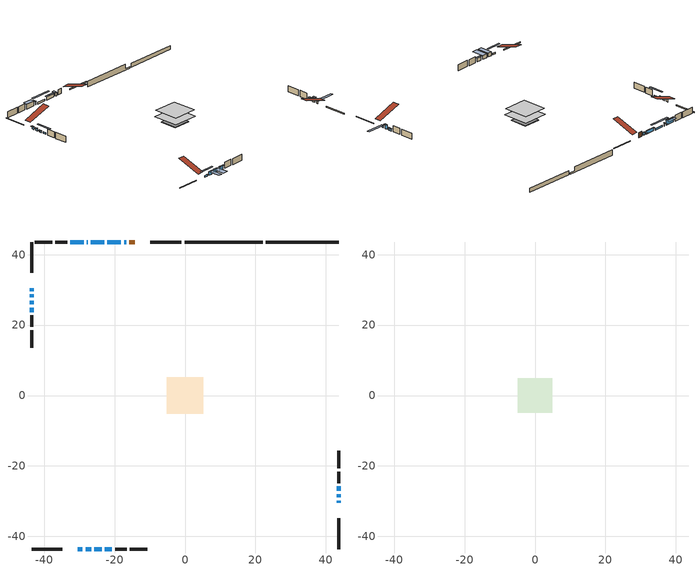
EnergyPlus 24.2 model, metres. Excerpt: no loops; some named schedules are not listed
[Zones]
conditioned space
 floor adiabatic (AdiabaticFloorConstruction): -5.16,-5.16 -5.16,5.16 5.16,5.16 5.16,-5.16 z0.74
 floor foundation (Slab1 construction): -3.45,-3.45 -3.45,3.45 3.45,3.45 3.45,-3.45 z-1.42
 floor foundation (Slab1 construction 1): -3.58,-3.58 -3.58,3.58 3.58,3.58 3.58,-3.58 z-1.52
 wall outside (RimJoist1 construction): -1.07,43.59 -9.84,43.59 / -43.59,-43.59 -34.82,-43.59 / -43.59,43.59 -43.59,34.82 / 43.59,-43.59 43.59,-34.82 z0.74:1.04
 wall outside (AdiabaticWallConstruction 1): -14.23,43.59 -15.82,43.59 z0.74:2.77
 wall outside (AdiabaticWallConstruction): -16.74,43.59 -17.3,43.59 / -27.65,43.59 -27.86,43.59 z0.74:1.96; -18.23,43.59 -22.04,43.59 z0.74:2.02; -43.59,30.43 -43.59,29.65 z0.74:1.88; -43.59,28.72 -43.59,27.84 z0.74:1.74; -43.59,26.92 -43.59,25.87 z0.74:1.35; -22.97,43.59 -26.73,43.59 z0.74:1.36; -43.59,24.94 -43.59,23.68 z0.74:1.3; -30.43,-43.59 -29.13,-43.59 z0.74:1.4; 43.59,-30.43 43.59,-29.87 z0.74:1.66; -28.79,43.59 -32.58,43.59 z0.74:2.65; 43.59,-28.94 43.59,-28 z0.74:2.61; 43.59,-27.07 43.59,-25.83 z0.74:1.67; -28.2,-43.59 -26.69,-43.59 z0.74:2.23; -25.76,-43.59 -23.7,-43.59 z0.74:2.28; -22.78,-43.59 -20.79,-43.59 z0.74:2.24
 wall outside (Wall1 construction): -33.5,43.59 -36.79,43.59 / -19.86,-43.59 -16.58,-43.59 / -43.59,22.76 -43.59,19.47 / 43.59,-24.9 43.59,-21.61 z0.74:3.18
 wall outside (Wall2 construction): -37.72,43.59 -42.66,43.59 / -15.65,-43.59 -10.71,-43.59 / -43.59,18.54 -43.59,13.6 / 43.59,-20.68 43.59,-15.74 z0.74:3.18
 wall foundation (FoundationWall1 construction): 43.59,43.59 22.97,43.59 z-1.42:0.16
 wall foundation (FoundationWall2 construction): -0.14,43.59,-1.52 -0.14,43.59,0.74 19.82,43.59,0.74 19.82,43.59,-1.02 22.04,43.59,-1.02 22.04,43.59,-1.52
 window (WindowConstruction 10): -16.74,43.59 -17.3,43.59 z0.74:1.96
 window (WindowConstruction 6): -18.23,43.59 -22.04,43.59 z0.74:2.02
 window (WindowConstruction 7): -43.59,30.43 -43.59,29.65 z0.74:1.88
 window (WindowConstruction 8): -43.59,28.72 -43.59,27.84 z0.74:1.74
 window (WindowConstruction 9): -43.59,26.91 -43.59,25.87 z0.74:1.35
 window (WindowConstruction 13): -22.97,43.59 -26.73,43.59 z0.74:1.36
 window (WindowConstruction 14): -43.59,24.94 -43.59,23.68 z0.74:1.3
 window (WindowConstruction 15): -30.43,-43.59 -29.13,-43.59 z0.74:1.4
 window (WindowConstruction 11): -27.66,43.59 -27.86,43.59 z0.74:1.96
 window (WindowConstruction 12): 43.59,-30.43 43.59,-29.87 z0.74:1.65
 window (WindowConstruction): -28.79,43.59 -32.58,43.59 z0.74:2.64
 window (WindowConstruction 1): 43.59,-28.94 43.59,-28 z0.74:2.61
 window (WindowConstruction 2): 43.59,-27.07 43.59,-25.83 z0.74:1.67
 window (WindowConstruction 3): -28.2,-43.59 -26.69,-43.59 z0.74:2.23
 window (WindowConstruction 4): -25.76,-43.59 -23.7,-43.59 z0.74:2.28
 window (WindowConstruction 5): -22.77,-43.59 -20.79,-43.59 z0.74:2.24
 door (Door): -14.23,43.59 -15.82,43.59 z0.74:2.77
 ceiling adiabatic (AdiabaticFloorConstruction): 5.16,-5.16 5.16,5.16 -5.16,5.16 -5.16,-5.16 z0.74
attic - vented
 floor to conditioned space (Floor1 construction Reversed): -4.94,-4.94 -4.94,4.94 4.94,4.94 4.94,-4.94 z3.18
 roof outside (Roof1 construction): -13.3,43.59,3.18 -13.3,33.97,6.38 -10.77,33.97,6.38 -10.77,43.59,3.18; -31.35,-43.59,3.18 -31.35,-33.97,6.38 -33.89,-33.97,6.38 -33.89,-43.59,3.18; -43.59,31.35,3.18 -33.97,31.35,6.38 -33.97,33.89,6.38 -43.59,33.89,3.18; 43.59,-31.35,3.18 33.97,-31.35,6.38 33.97,-33.89,6.38 43.59,-33.89,3.18
shading: -17.43,43.59 -16.61,43.59 -16.61,45.11 -17.43,45.11 z2.09; -22.14,43.59 -18.13,43.59 -18.13,44.2 -22.14,44.2 z2.12; -43.59,29.55 -43.59,30.53 -44.2,30.53 -44.2,29.55 z1.98; -43.59,27.74 -43.59,28.82 -44.2,28.82 -44.2,27.74 z1.84; -43.59,25.77 -43.59,27.02 -44.2,27.02 -44.2,25.77 z1.45; -29.17,43.59 -20.53,43.59 -20.53,44.2 -29.17,44.2 z3.8; -43.59,21.24 -43.59,27.38 -44.2,27.38 -44.2,21.24 z3.74; -26.69,-43.59 -32.87,-43.59 -32.87,-44.2 -26.69,-44.2 z3.84; -27.99,43.59 -27.53,43.59 -27.53,45.11 -27.99,45.11 z2.09; 43.59,-29.69 43.59,-30.61 51.33,-30.61 51.33,-29.69 z1.83; -32.65,43.59 -28.71,43.59 -28.71,45.11 -32.65,45.11 z2.72; 43.59,-27.9 43.59,-29.04 44.2,-29.04 44.2,-27.9 z2.71; 43.59,-25.73 43.59,-27.17 44.2,-27.17 44.2,-25.73 z1.77; -26.64,-43.59 -28.25,-43.59 -28.25,-48.47 -26.64,-48.47 z2.28; -23.66,-43.59 -25.81,-43.59 -25.81,-48.47 -23.66,-48.47 z2.32; -20.69,-43.59 -22.88,-43.59 -22.88,-44.2 -20.69,-44.2 z2.34
[Building]
Building 1: Terrain=Suburbs
[Site:Location]
Medicine Hat RCS_AB: Latitude {deg}=50.03; Longitude {deg}=-110.72; Time Zone {hr}=-7; Elevation {m}=715; Keep Site Location Information=Yes
[Site:GroundTemperature:Shallow]
0.918575, -1.32151, -1.5009, -0.437868, 3.82962, 8.07723, 11.7597, 14.0924, 14.2906, 12.3933, 8.80476, 4.68745
[Site:WaterMainsTemperature]
Calculation Method=Schedule; Temperature Schedule=mains temperature schedule
[Material] Roughness=Rough; Thermal Absorptance=0.9
Name | Thickness {m} | Conductivity {W/m-K} | Density {kg/m3} | Specific Heat {J/kg-K} | Solar Absorptance | Visible Absorptance
asphalt or fiberglass shingles | 0.00635 | 0.162714 | 1121.4 | 1465.45 | 0.4 | 0.4
ceiling loosefill ins | 0.254 | 0.0480833 | 16.02 | 1046.75 | 0.7 | 0.7
ceiling stud and cavity | 0.1397 | 0.107503 | 65.682 | 1177.47 | 0.7 | 0.7
concrete 4.0 in. | 0.1016 | 1.803125 | 2242.8 | 837.4 | 0.7 | 0.7
concrete 8.0 in. | 0.2032 | 1.803125 | 2242.8 | 837.4 | 0.7 | 0.7
door material | 0.04445 | 0.053851 | 512.64 | 1214.23 | 0.7 | 0.7
exterior vertical ins | 0.00571574 | 0.029427 | 32.04 | 1214.23 | 0.7 | 0.7
floor covering | 0.0127 | 0.0433444 | 54.468 | 1339.84 | 0.6 | 0.6
floor rigid ins; wall rigid ins | 0.512978 | 0.029427 | 32.04 | 1214.23 | 0.7 | 0.7
floor stud and cavity | 0.1397 | 1.75129 | 37.0049 | 1207.88 | 0.7 | 0.7
furniture material conditioned space 1 | 0.1524 | 0.115458 | 640.8 | 1214.23 | 0.6 | 0.6
gypsum board | 0.0127 | 0.160291 | 801 | 837.4 | 0.6 | 0.6
gypsum board 1 | 0.0127 | 0.160291 | 801 | 837.4 | 0.7 | 0.7
osb sheathing 0.5 in. | 0.0127 | 0.115458 | 512.64 | 1214.23 | 0.7 | 0.7
osb sheathing 0.75 in. | 0.01905 | 0.115458 | 512.64 | 1214.23 | 0.7 | 0.7
rim joist stud and cavity | 0.0508 | 0.271007 | 50.32683 | 1063.81 | 0.6 | 0.6
wall stud and cavity | 0.1397 | 0.102505 | 139.0536 | 1170.24 | 0.7 | 0.7
wall stud and cavity 1 | 0.1397 | 0.121128 | 139.0536 | 1170.24 | 0.7 | 0.7
wall stud and cavity 2 | 0.0889 | 0.380278 | 52.3479 | 1209.89 | 0.7 | 0.7
wall stud and cavity 3 | 0.0889 | 0.391764 | 83.0341 | 1211.67 | 0.7 | 0.7
wood siding | 0.0254 | 0.102417 | 544.68 | 1172.36 | 0.4 | 0.4
wood siding 1; wood siding 2; wood siding 3 | 0.0254 | 0.102417 | 544.68 | 1172.36 | 0.7 | 0.7
[WindowMaterial:SimpleGlazingSystem]
Name | U-Factor {W/m2-K} | Solar Heat Gain Coefficient
WindowMaterial | 1.587001 | 0.45
WindowMaterial 1 | 1.61085 | 0.44
WindowMaterial 10 | 2.97698 | 0.61
WindowMaterial 11 | 3.14448 | 0.44
WindowMaterial 12 | 2.986628 | 0.6
WindowMaterial 13 | 2.66696 | 0.57
WindowMaterial 14 | 2.76405 | 0.53
WindowMaterial 15 | 2.66696 | 0.54
WindowMaterial 2 | 2.66412 | 0.58
WindowMaterial 3 | 2.66185 | 0.63
WindowMaterial 4 | 2.660143 | 0.65
WindowMaterial 5 | 1.78176 | 0.58
WindowMaterial 6 | 2.65958 | 0.66
WindowMaterial 7 | 2.665821 | 0.55
WindowMaterial 8 | 2.665821 | 0.56
WindowMaterial 9 | 2.66809 | 0.52
[Construction]
AdiabaticFloorConstruction: floor stud and cavity, floor rigid ins, osb sheathing 0.75 in., floor covering
AdiabaticWallConstruction: wood siding 2, wall rigid ins, wall stud and cavity 2, gypsum board
AdiabaticWallConstruction 1: wood siding 3, wall rigid ins, wall stud and cavity 2, gypsum board
Door: door material
Floor1 construction Reversed: gypsum board, ceiling stud and cavity, ceiling loosefill ins
FoundationWall1 construction: concrete 8.0 in.
FoundationWall2 construction: concrete 8.0 in., gypsum board 1
furniture construction conditioned space 1: furniture material conditioned space 1
PartitionWallConstruction: gypsum board, wall stud and cavity 3, gypsum board
RimJoist1 construction: wood siding 1, rim joist stud and cavity
Roof1 construction: asphalt or fiberglass shingles
Slab1 construction; Slab1 construction 1: concrete 4.0 in.
Wall1 construction: wood siding, osb sheathing 0.5 in., wall stud and cavity, gypsum board
Wall2 construction: wood siding, osb sheathing 0.5 in., wall stud and cavity 1, gypsum board
WindowConstruction: WindowMaterial
WindowConstruction 1: WindowMaterial 1
WindowConstruction 10: WindowMaterial 10
WindowConstruction 11: WindowMaterial 11
WindowConstruction 12: WindowMaterial 12
WindowConstruction 13: WindowMaterial 13
WindowConstruction 14: WindowMaterial 14
WindowConstruction 15: WindowMaterial 15
WindowConstruction 2: WindowMaterial 2
WindowConstruction 3: WindowMaterial 3
WindowConstruction 4: WindowMaterial 4
WindowConstruction 5: WindowMaterial 5
WindowConstruction 6: WindowMaterial 6
WindowConstruction 7: WindowMaterial 7
WindowConstruction 8: WindowMaterial 8
WindowConstruction 9: WindowMaterial 9
[Zone] Multiplier=1; Part of Total Floor Area=Yes
Name | Volume {m3}
attic - vented | 50.764
conditioned space | 480.6
[Space]
Name | Zone | Volume {m3}
attic - vented 1 | attic - vented | 50.764
conditioned space 1 | conditioned space | 480.6
[ZoneInfiltration:EffectiveLeakageArea]
infil attic - vented 1: Zone or Space=attic - vented 1; Schedule=Always On Discrete; Effective Air Leakage Area {cm2}=3657.38; Stack Coefficient=0.000222963; Wind Coefficient=1.00887e-05
[ZoneMixing]
whole house fan mix: Zone or Space=attic - vented; Schedule=Always On Continuous; Design Flow Rate Calculation Method=Flow/Zone; Design Flow Rate {m3/s}=0; Source Zone or Space=conditioned space
[SurfaceProperty:ExposedFoundationPerimeter] Exposed Perimeter Calculation Method=TotalExposedPerimeter
Name | Total Exposed Perimeter {m}
Slab1 | 20.626
Slab1 1 | 22.174
[InternalMass] Zone or ZoneList=conditioned space; Space or SpaceList=conditioned space 1
Name | Construction | Surface Area {m2}
furniture mass conditioned space 1 | furniture construction conditioned space 1 | 82.24
partition wall mass | PartitionWallConstruction | 205.6
[Lights]
interior lighting: Zone or ZoneList or Space or SpaceList=conditioned space 1; Schedule=interior lighting schedule; Design Level Calculation Method=LightingLevel; Lighting Level {W}=343.2; Return Air Fraction=0; Fraction Radiant=0.6; Fraction Visible=0.2; Fraction Replaceable=1
[People]
occupants: Zone or ZoneList or Space or SpaceList=conditioned space 1; Number of People Schedule=occupants schedule; Number of People Calculation Method=People; Number of People=3; Fraction Radiant=0.314171; Sensible Heat Fraction=0.56303; Activity Level Schedule=occupants activity schedule; Carbon Dioxide Generation Rate {m3/s-W}=0; Enable ASHRAE 55 Comfort Warnings=No; Mean Radiant Temperature Calculation Type=EnclosureAveraged
[ElectricEquipment] Zone or ZoneList or Space or SpaceList=conditioned space 1; Design Level Calculation Method=EquipmentLevel
Name | Schedule | Design Level {W} | Fraction Latent | Fraction Radiant | Fraction Lost
clothes dryer | clothes dryer schedule | 140.772 | 0.015 | 0.081 | 0.85
clothes washer | clothes washer schedule | 32.1985 | 0.03 | 0.162 | 0.7
cooking range | cooking range schedule | 215.147 | 0.08 | 0.432 | 0.2
dishwasher | dishwasher schedule | 66.8632 | 0.3 | 0.18 | 0.4
fridge | fridge schedule | 72.9452 | 0 | 0.6 | 0
mech vent house fan | mech vent house fan schedule | 0 | 0 | 0 | 1
mech vent house fan cfis | mech vent house fan cfis schedule | 0 | 0 | 0 | 0
misc plug loads | misc plug loads schedule | 494.7 | 0.045 | 0.513 | 0.1
whole house fan | Always On Discrete | 0 | 0 | 0 | 1
[OtherEquipment] Zone or ZoneList or Space or SpaceList=conditioned space 1; Design Level Calculation Method=EquipmentLevel
Name | Fuel Type | Schedule | Design Level {W} | Fraction Latent | Fraction Radiant | Fraction Lost
clothes dryer 1 | Electricity | clothes dryer schedule | 0 | 0.015 | 0.081 | 0.85
cooking range 1 | Electricity | cooking range schedule | 0 | 0.08 | 0.432 | 0.2
general water use latent | None | general water use schedule | 62.594 | 1 | 0 | 0
general water use sensible | None | general water use schedule | -61.6891 | 0 | 0.6 | 0
mech vent house fan latent load | None | Always On Discrete | 0 | 1 | 0 | 0
mech vent house fan sensible load | None | Always On Discrete | 0 | 0 | 0 | 0
water heater energy adjustment1 | NaturalGas | Always On Discrete | 0.01 | 0 | 0 | 1
[ZoneInfiltration:DesignFlowRate] Zone or ZoneList or Space or SpaceList=conditioned space 1; Schedule=Always On Discrete; Design Flow Rate Calculation Method=Flow/Zone; Design Flow Rate {m3/s}=0
infil flow; natural vent flow; whole house fan flow
[Foundation:Kiva] Initial Indoor Air Temperature {C}=18; Wall Depth Below Slab {m}=0.2032
Name | Wall Height Above Grade {m} | Custom Block Material Name 1 | Custom Block Depth 1 {m} | Custom Block X Position 1 {m} | Custom Block Z Position 1 {m}
Foundation Kiva 1 | 0.15999
Foundation Kiva 2 | 0.739993 | exterior vertical ins | 2.26 | 0.2159 | 0
[Foundation:Kiva:Settings]
Soil Conductivity {W/m-K}=0.849921; Soil Density {kg/m3}=1842.3; Soil Specific Heat {J/kg-K}=418.7; Ground Solar Absorptivity=0.9; Ground Thermal Absorptivity=0.9; Ground Surface Roughness {m}=0.03; Far-Field Width {m}=40; Deep-Ground Boundary Condition=ZeroFlux; Deep-Ground Depth {m}=40; Minimum Cell Dimension {m}=0.2; Maximum Cell Growth Coefficient=3; Simulation Timestep=Timestep
[Exterior:Lights]
exterior lighting: Schedule=exterior lighting schedule; Design Level {W}=75.6
[Schedule:Constant]
Name | Hourly Value
Always On Continuous; mech vent house fan schedule; mech vent house fan cfis schedule; Always On Discrete | 1
occupants activity schedule | 117.228
fridge schedule | 0
[Schedule:Week:Daily]
interior lighting schedule Week Rule - Jan1-Jan27: interior lighting schedule day, interior lighting schedule day, interior lighting schedule day, interior lighting schedule day, interior lighting schedule day, interior lighting schedule day, interior lighting schedule day, interior lighting schedule default day, interior lighting schedule default day, interior lighting schedule default day, interior lighting schedule default day, interior lighting schedule default day
interior lighting schedule Week Rule - Jan28-Feb3: interior lighting schedule day, interior lighting schedule day, interior lighting schedule day, interior lighting schedule day, interior lighting schedule day 1, interior lighting schedule day 1, interior lighting schedule day 1, interior lighting schedule default day, interior lighting schedule default day, interior lighting schedule default day, interior lighting schedule default day, interior lighting schedule default day
interior lighting schedule Week Rule - Feb4-Feb24: interior lighting schedule day 1, interior lighting schedule day 1, interior lighting schedule day 1, interior lighting schedule day 1, interior lighting schedule day 1, interior lighting schedule day 1, interior lighting schedule day 1, interior lighting schedule default day, interior lighting schedule default day, interior lighting schedule default day, interior lighting schedule default day, interior lighting schedule default day
interior lighting schedule Week Rule - Feb25-Mar3: interior lighting schedule day 1, interior lighting schedule day 1, interior lighting schedule day 1, interior lighting schedule day 1, interior lighting schedule day 2, interior lighting schedule day 2, interior lighting schedule day 2, interior lighting schedule default day, interior lighting schedule default day, interior lighting schedule default day, interior lighting schedule default day, interior lighting schedule default day
interior lighting schedule Week Rule - Mar4-Mar31: interior lighting schedule day 2, interior lighting schedule day 2, interior lighting schedule day 2, interior lighting schedule day 2, interior lighting schedule day 2, interior lighting schedule day 2, interior lighting schedule day 2, interior lighting schedule default day, interior lighting schedule default day, interior lighting schedule default day, interior lighting schedule default day, interior lighting schedule default day
interior lighting schedule Week Rule - Apr1-Apr28: interior lighting schedule day 3, interior lighting schedule day 3, interior lighting schedule day 3, interior lighting schedule day 3, interior lighting schedule day 3, interior lighting schedule day 3, interior lighting schedule day 3, interior lighting schedule default day, interior lighting schedule default day, interior lighting schedule default day, interior lighting schedule default day, interior lighting schedule default day
interior lighting schedule Week Rule - Apr29-May5: interior lighting schedule day 3, interior lighting schedule day 3, interior lighting schedule day 4, interior lighting schedule day 4, interior lighting schedule day 4, interior lighting schedule day 4, interior lighting schedule day 4, interior lighting schedule default day, interior lighting schedule default day, interior lighting schedule default day, interior lighting schedule default day, interior lighting schedule default day
interior lighting schedule Week Rule - May6-May26: interior lighting schedule day 4, interior lighting schedule day 4, interior lighting schedule day 4, interior lighting schedule day 4, interior lighting schedule day 4, interior lighting schedule day 4, interior lighting schedule day 4, interior lighting schedule default day, interior lighting schedule default day, interior lighting schedule default day, interior lighting schedule default day, interior lighting schedule default day
interior lighting schedule Week Rule - May27-Jun2: interior lighting schedule day 4, interior lighting schedule day 4, interior lighting schedule day 4, interior lighting schedule day 4, interior lighting schedule day 4, interior lighting schedule day 5, interior lighting schedule day 5, interior lighting schedule default day, interior lighting schedule default day, interior lighting schedule default day, interior lighting schedule default day, interior lighting schedule default day
interior lighting schedule Week Rule - Jun3-Jun30: interior lighting schedule day 5, interior lighting schedule day 5, interior lighting schedule day 5, interior lighting schedule day 5, interior lighting schedule day 5, interior lighting schedule day 5, interior lighting schedule day 5, interior lighting schedule default day, interior lighting schedule default day, interior lighting schedule default day, interior lighting schedule default day, interior lighting schedule default day
interior lighting schedule Week Rule - Jul1-Jul28: interior lighting schedule day 6, interior lighting schedule day 6, interior lighting schedule day 6, interior lighting schedule day 6, interior lighting schedule day 6, interior lighting schedule day 6, interior lighting schedule day 6, interior lighting schedule default day, interior lighting schedule default day, interior lighting schedule default day, interior lighting schedule default day, interior lighting schedule default day
interior lighting schedule Week Rule - Jul29-Aug4: interior lighting schedule day 6, interior lighting schedule day 6, interior lighting schedule day 6, interior lighting schedule day 7, interior lighting schedule day 7, interior lighting schedule day 7, interior lighting schedule day 7, interior lighting schedule default day, interior lighting schedule default day, interior lighting schedule default day, interior lighting schedule default day, interior lighting schedule default day
interior lighting schedule Week Rule - Aug5-Aug25: interior lighting schedule day 7, interior lighting schedule day 7, interior lighting schedule day 7, interior lighting schedule day 7, interior lighting schedule day 7, interior lighting schedule day 7, interior lighting schedule day 7, interior lighting schedule default day, interior lighting schedule default day, interior lighting schedule default day, interior lighting schedule default day, interior lighting schedule default day
interior lighting schedule Week Rule - Aug26-Sep1: interior lighting schedule day 7, interior lighting schedule day 7, interior lighting schedule day 7, interior lighting schedule day 7, interior lighting schedule day 7, interior lighting schedule day 7, interior lighting schedule day 8, interior lighting schedule default day, interior lighting schedule default day, interior lighting schedule default day, interior lighting schedule default day, interior lighting schedule default day
interior lighting schedule Week Rule - Sep2-Sep29: interior lighting schedule day 8, interior lighting schedule day 8, interior lighting schedule day 8, interior lighting schedule day 8, interior lighting schedule day 8, interior lighting schedule day 8, interior lighting schedule day 8, interior lighting schedule default day, interior lighting schedule default day, interior lighting schedule default day, interior lighting schedule default day, interior lighting schedule default day
interior lighting schedule Week Rule - Sep30-Oct6: interior lighting schedule day 8, interior lighting schedule day 9, interior lighting schedule day 9, interior lighting schedule day 9, interior lighting schedule day 9, interior lighting schedule day 9, interior lighting schedule day 9, interior lighting schedule default day, interior lighting schedule default day, interior lighting schedule default day, interior lighting schedule default day, interior lighting schedule default day
interior lighting schedule Week Rule - Oct7-Oct27: interior lighting schedule day 9, interior lighting schedule day 9, interior lighting schedule day 9, interior lighting schedule day 9, interior lighting schedule day 9, interior lighting schedule day 9, interior lighting schedule day 9, interior lighting schedule default day, interior lighting schedule default day, interior lighting schedule default day, interior lighting schedule default day, interior lighting schedule default day
interior lighting schedule Week Rule - Oct28-Nov3: interior lighting schedule day 9, interior lighting schedule day 9, interior lighting schedule day 9, interior lighting schedule day 9, interior lighting schedule day 10, interior lighting schedule day 10, interior lighting schedule day 10, interior lighting schedule default day, interior lighting schedule default day, interior lighting schedule default day, interior lighting schedule default day, interior lighting schedule default day
interior lighting schedule Week Rule - Nov4-Nov24: interior lighting schedule day 10, interior lighting schedule day 10, interior lighting schedule day 10, interior lighting schedule day 10, interior lighting schedule day 10, interior lighting schedule day 10, interior lighting schedule day 10, interior lighting schedule default day, interior lighting schedule default day, interior lighting schedule default day, interior lighting schedule default day, interior lighting schedule default day
interior lighting schedule Week Rule - Nov25-Dec1: interior lighting schedule day 10, interior lighting schedule day 10, interior lighting schedule day 10, interior lighting schedule day 10, interior lighting schedule day 10, interior lighting schedule day 10, interior lighting schedule day 11, interior lighting schedule default day, interior lighting schedule default day, interior lighting schedule default day, interior lighting schedule default day, interior lighting schedule default day
interior lighting schedule Week Rule - Dec2-Dec31: interior lighting schedule day 11, interior lighting schedule day 11, interior lighting schedule day 11, interior lighting schedule day 11, interior lighting schedule day 11, interior lighting schedule day 11, interior lighting schedule day 11, interior lighting schedule default day, interior lighting schedule default day, interior lighting schedule default day, interior lighting schedule default day, interior lighting schedule default day
occupants schedule Week Rule - Jan1-Dec31: occupants schedule day, occupants schedule day, occupants schedule day, occupants schedule day, occupants schedule day, occupants schedule day, occupants schedule day, occupants schedule default day, occupants schedule default day, occupants schedule default day, occupants schedule default day, occupants schedule default day
clothes dryer schedule Week Rule - Jan1-Dec31: clothes dryer schedule day, clothes dryer schedule day, clothes dryer schedule day, clothes dryer schedule day, clothes dryer schedule day, clothes dryer schedule day, clothes dryer schedule day, clothes dryer schedule default day, clothes dryer schedule default day, clothes dryer schedule default day, clothes dryer schedule default day, clothes dryer schedule default day
clothes washer schedule Week Rule - Jan1-Dec31: clothes washer schedule day, clothes washer schedule day, clothes washer schedule day, clothes washer schedule day, clothes washer schedule day, clothes washer schedule day, clothes washer schedule day, clothes washer schedule default day, clothes washer schedule default day, clothes washer schedule default day, clothes washer schedule default day, clothes washer schedule default day
cooking range schedule Week Rule - Jan1-Dec31: cooking range schedule day, cooking range schedule day, cooking range schedule day, cooking range schedule day, cooking range schedule day, cooking range schedule day, cooking range schedule day, cooking range schedule default day, cooking range schedule default day, cooking range schedule default day, cooking range schedule default day, cooking range schedule default day
dishwasher schedule Week Rule - Jan1-Dec31: dishwasher schedule day, dishwasher schedule day, dishwasher schedule day, dishwasher schedule day, dishwasher schedule day, dishwasher schedule day, dishwasher schedule day, dishwasher schedule default day, dishwasher schedule default day, dishwasher schedule default day, dishwasher schedule default day, dishwasher schedule default day
misc plug loads schedule Week Rule - Jan1-Dec31: misc plug loads schedule day, misc plug loads schedule day, misc plug loads schedule day, misc plug loads schedule day, misc plug loads schedule day, misc plug loads schedule day, misc plug loads schedule day, misc plug loads schedule default day, misc plug loads schedule default day, misc plug loads schedule default day, misc plug loads schedule default day, misc plug loads schedule default day
general water use schedule Week Rule - Jan1-Dec31: general water use schedule day, general water use schedule day, general water use schedule day, general water use schedule day, general water use schedule day, general water use schedule day, general water use schedule day, general water use schedule default day, general water use schedule default day, general water use schedule default day, general water use schedule default day, general water use schedule default day
exterior lighting schedule Week Rule - Jan1-Jan27: exterior lighting schedule day, exterior lighting schedule day, exterior lighting schedule day, exterior lighting schedule day, exterior lighting schedule day, exterior lighting schedule day, exterior lighting schedule day, exterior lighting schedule default day, exterior lighting schedule default day, exterior lighting schedule default day, exterior lighting schedule default day, exterior lighting schedule default day
exterior lighting schedule Week Rule - Jan28-Feb3: exterior lighting schedule day, exterior lighting schedule day, exterior lighting schedule day, exterior lighting schedule day, exterior lighting schedule day 1, exterior lighting schedule day 1, exterior lighting schedule day 1, exterior lighting schedule default day, exterior lighting schedule default day, exterior lighting schedule default day, exterior lighting schedule default day, exterior lighting schedule default day
exterior lighting schedule Week Rule - Feb4-Feb24: exterior lighting schedule day 1, exterior lighting schedule day 1, exterior lighting schedule day 1, exterior lighting schedule day 1, exterior lighting schedule day 1, exterior lighting schedule day 1, exterior lighting schedule day 1, exterior lighting schedule default day, exterior lighting schedule default day, exterior lighting schedule default day, exterior lighting schedule default day, exterior lighting schedule default day
exterior lighting schedule Week Rule - Feb25-Mar3: exterior lighting schedule day 1, exterior lighting schedule day 1, exterior lighting schedule day 1, exterior lighting schedule day 1, exterior lighting schedule day 2, exterior lighting schedule day 2, exterior lighting schedule day 2, exterior lighting schedule default day, exterior lighting schedule default day, exterior lighting schedule default day, exterior lighting schedule default day, exterior lighting schedule default day
exterior lighting schedule Week Rule - Mar4-Mar31: exterior lighting schedule day 2, exterior lighting schedule day 2, exterior lighting schedule day 2, exterior lighting schedule day 2, exterior lighting schedule day 2, exterior lighting schedule day 2, exterior lighting schedule day 2, exterior lighting schedule default day, exterior lighting schedule default day, exterior lighting schedule default day, exterior lighting schedule default day, exterior lighting schedule default day
exterior lighting schedule Week Rule - Apr1-Apr28: exterior lighting schedule day 3, exterior lighting schedule day 3, exterior lighting schedule day 3, exterior lighting schedule day 3, exterior lighting schedule day 3, exterior lighting schedule day 3, exterior lighting schedule day 3, exterior lighting schedule default day, exterior lighting schedule default day, exterior lighting schedule default day, exterior lighting schedule default day, exterior lighting schedule default day
exterior lighting schedule Week Rule - Apr29-May5: exterior lighting schedule day 3, exterior lighting schedule day 3, exterior lighting schedule day 4, exterior lighting schedule day 4, exterior lighting schedule day 4, exterior lighting schedule day 4, exterior lighting schedule day 4, exterior lighting schedule default day, exterior lighting schedule default day, exterior lighting schedule default day, exterior lighting schedule default day, exterior lighting schedule default day
exterior lighting schedule Week Rule - May6-May26: exterior lighting schedule day 4, exterior lighting schedule day 4, exterior lighting schedule day 4, exterior lighting schedule day 4, exterior lighting schedule day 4, exterior lighting schedule day 4, exterior lighting schedule day 4, exterior lighting schedule default day, exterior lighting schedule default day, exterior lighting schedule default day, exterior lighting schedule default day, exterior lighting schedule default day
exterior lighting schedule Week Rule - May27-Jun2: exterior lighting schedule day 4, exterior lighting schedule day 4, exterior lighting schedule day 4, exterior lighting schedule day 4, exterior lighting schedule day 4, exterior lighting schedule day 5, exterior lighting schedule day 5, exterior lighting schedule default day, exterior lighting schedule default day, exterior lighting schedule default day, exterior lighting schedule default day, exterior lighting schedule default day
exterior lighting schedule Week Rule - Jun3-Jun30: exterior lighting schedule day 5, exterior lighting schedule day 5, exterior lighting schedule day 5, exterior lighting schedule day 5, exterior lighting schedule day 5, exterior lighting schedule day 5, exterior lighting schedule day 5, exterior lighting schedule default day, exterior lighting schedule default day, exterior lighting schedule default day, exterior lighting schedule default day, exterior lighting schedule default day
exterior lighting schedule Week Rule - Jul1-Jul28: exterior lighting schedule day 6, exterior lighting schedule day 6, exterior lighting schedule day 6, exterior lighting schedule day 6, exterior lighting schedule day 6, exterior lighting schedule day 6, exterior lighting schedule day 6, exterior lighting schedule default day, exterior lighting schedule default day, exterior lighting schedule default day, exterior lighting schedule default day, exterior lighting schedule default day
exterior lighting schedule Week Rule - Jul29-Aug4: exterior lighting schedule day 6, exterior lighting schedule day 6, exterior lighting schedule day 6, exterior lighting schedule day 7, exterior lighting schedule day 7, exterior lighting schedule day 7, exterior lighting schedule day 7, exterior lighting schedule default day, exterior lighting schedule default day, exterior lighting schedule default day, exterior lighting schedule default day, exterior lighting schedule default day
exterior lighting schedule Week Rule - Aug5-Aug25: exterior lighting schedule day 7, exterior lighting schedule day 7, exterior lighting schedule day 7, exterior lighting schedule day 7, exterior lighting schedule day 7, exterior lighting schedule day 7, exterior lighting schedule day 7, exterior lighting schedule default day, exterior lighting schedule default day, exterior lighting schedule default day, exterior lighting schedule default day, exterior lighting schedule default day
exterior lighting schedule Week Rule - Aug26-Sep1: exterior lighting schedule day 7, exterior lighting schedule day 7, exterior lighting schedule day 7, exterior lighting schedule day 7, exterior lighting schedule day 7, exterior lighting schedule day 7, exterior lighting schedule day 8, exterior lighting schedule default day, exterior lighting schedule default day, exterior lighting schedule default day, exterior lighting schedule default day, exterior lighting schedule default day
exterior lighting schedule Week Rule - Sep2-Sep29: exterior lighting schedule day 8, exterior lighting schedule day 8, exterior lighting schedule day 8, exterior lighting schedule day 8, exterior lighting schedule day 8, exterior lighting schedule day 8, exterior lighting schedule day 8, exterior lighting schedule default day, exterior lighting schedule default day, exterior lighting schedule default day, exterior lighting schedule default day, exterior lighting schedule default day
exterior lighting schedule Week Rule - Sep30-Oct6: exterior lighting schedule day 8, exterior lighting schedule day 9, exterior lighting schedule day 9, exterior lighting schedule day 9, exterior lighting schedule day 9, exterior lighting schedule day 9, exterior lighting schedule day 9, exterior lighting schedule default day, exterior lighting schedule default day, exterior lighting schedule default day, exterior lighting schedule default day, exterior lighting schedule default day
exterior lighting schedule Week Rule - Oct7-Oct27: exterior lighting schedule day 9, exterior lighting schedule day 9, exterior lighting schedule day 9, exterior lighting schedule day 9, exterior lighting schedule day 9, exterior lighting schedule day 9, exterior lighting schedule day 9, exterior lighting schedule default day, exterior lighting schedule default day, exterior lighting schedule default day, exterior lighting schedule default day, exterior lighting schedule default day
exterior lighting schedule Week Rule - Oct28-Nov3: exterior lighting schedule day 9, exterior lighting schedule day 9, exterior lighting schedule day 9, exterior lighting schedule day 9, exterior lighting schedule day 10, exterior lighting schedule day 10, exterior lighting schedule day 10, exterior lighting schedule default day, exterior lighting schedule default day, exterior lighting schedule default day, exterior lighting schedule default day, exterior lighting schedule default day
exterior lighting schedule Week Rule - Nov4-Nov24: exterior lighting schedule day 10, exterior lighting schedule day 10, exterior lighting schedule day 10, exterior lighting schedule day 10, exterior lighting schedule day 10, exterior lighting schedule day 10, exterior lighting schedule day 10, exterior lighting schedule default day, exterior lighting schedule default day, exterior lighting schedule default day, exterior lighting schedule default day, exterior lighting schedule default day
[Schedule:Year]
interior lighting schedule: interior lighting schedule Week Rule - Jan1-Jan27, 1, 1, 1, 27, interior lighting schedule Week Rule - Jan28-Feb3, 1, 28, 2, 3, interior lighting schedule Week Rule - Feb4-Feb24, 2, 4, 2, 24, interior lighting schedule Week Rule - Feb25-Mar3, 2, 25, 3, 3, interior lighting schedule Week Rule - Mar4-Mar31, 3, 4, 3, 31, interior lighting schedule Week Rule - Apr1-Apr28, 4, 1, 4, 28, interior lighting schedule Week Rule - Apr29-May5, 4, 29, 5, 5, interior lighting schedule Week Rule - May6-May26, 5, 6, 5, 26, interior lighting schedule Week Rule - May27-Jun2, 5, 27, 6, 2, interior lighting schedule Week Rule - Jun3-Jun30, 6, 3, 6, 30, interior lighting schedule Week Rule - Jul1-Jul28, 7, 1, 7, 28, interior lighting schedule Week Rule - Jul29-Aug4, 7, 29, 8, 4, interior lighting schedule Week Rule - Aug5-Aug25, 8, 5, 8, 25, interior lighting schedule Week Rule - Aug26-Sep1, 8, 26, 9, 1, interior lighting schedule Week Rule - Sep2-Sep29, 9, 2, 9, 29, interior lighting schedule Week Rule - Sep30-Oct6, 9, 30, 10, 6, interior lighting schedule Week Rule - Oct7-Oct27, 10, 7, 10, 27, interior lighting schedule Week Rule - Oct28-Nov3, 10, 28, 11, 3, interior lighting schedule Week Rule - Nov4-Nov24, 11, 4, 11, 24, interior lighting schedule Week Rule - Nov25-Dec1, 11, 25, 12, 1, interior lighting schedule Week Rule - Dec2-Dec31, 12, 2, 12, 31
occupants schedule: occupants schedule Week Rule - Jan1-Dec31, 1, 1, 12, 31
clothes dryer schedule: clothes dryer schedule Week Rule - Jan1-Dec31, 1, 1, 12, 31
clothes washer schedule: clothes washer schedule Week Rule - Jan1-Dec31, 1, 1, 12, 31
cooking range schedule: cooking range schedule Week Rule - Jan1-Dec31, 1, 1, 12, 31
dishwasher schedule: dishwasher schedule Week Rule - Jan1-Dec31, 1, 1, 12, 31
misc plug loads schedule: misc plug loads schedule Week Rule - Jan1-Dec31, 1, 1, 12, 31
general water use schedule: general water use schedule Week Rule - Jan1-Dec31, 1, 1, 12, 31
exterior lighting schedule: exterior lighting schedule Week Rule - Jan1-Jan27, 1, 1, 1, 27, exterior lighting schedule Week Rule - Jan28-Feb3, 1, 28, 2, 3, exterior lighting schedule Week Rule - Feb4-Feb24, 2, 4, 2, 24, exterior lighting schedule Week Rule - Feb25-Mar3, 2, 25, 3, 3, exterior lighting schedule Week Rule - Mar4-Mar31, 3, 4, 3, 31, exterior lighting schedule Week Rule - Apr1-Apr28, 4, 1, 4, 28, exterior lighting schedule Week Rule - Apr29-May5, 4, 29, 5, 5, exterior lighting schedule Week Rule - May6-May26, 5, 6, 5, 26, exterior lighting schedule Week Rule - May27-Jun2, 5, 27, 6, 2, exterior lighting schedule Week Rule - Jun3-Jun30, 6, 3, 6, 30, exterior lighting schedule Week Rule - Jul1-Jul28, 7, 1, 7, 28, exterior lighting schedule Week Rule - Jul29-Aug4, 7, 29, 8, 4, exterior lighting schedule Week Rule - Aug5-Aug25, 8, 5, 8, 25, exterior lighting schedule Week Rule - Aug26-Sep1, 8, 26, 9, 1, exterior lighting schedule Week Rule - Sep2-Sep29, 9, 2, 9, 29, exterior lighting schedule Week Rule - Sep30-Oct6, 9, 30, 10, 6, exterior lighting schedule Week Rule - Oct7-Oct27, 10, 7, 10, 27, exterior lighting schedule Week Rule - Oct28-Nov3, 10, 28, 11, 3, exterior lighting schedule Week Rule - Nov4-Nov24, 11, 4, 11, 24, exterior lighting schedule Week Rule - Nov25-Dec1, 11, 25, 12, 1, exterior lighting schedule Week Rule - Dec2-Dec31, 12, 2, 12, 31
[Schedule:Compact]
mains temperature schedule: Through: 01/01, For: AllDays, Until: 24:00, 5.80444, Through: 01/02, For: AllDays, Until: 24:00, 5.73056, Through: 01/03, For: AllDays, Until: 24:00, 5.65722, Through: 01/04, For: AllDays, Until: 24:00, 5.58556, Through: 01/05, For: AllDays, Until: 24:00, 5.515, Through: 01/06, For: AllDays, Until: 24:00, 5.44556, Through: 01/07, For: AllDays, Until: 24:00, 5.37722, Through: 01/08, For: AllDays, Until: 24:00, 5.31056, Through: 01/09, For: AllDays, Until: 24:00, 5.24444, Through: 01/10, For: AllDays, Until: 24:00, 5.18, Through: 01/11, For: AllDays, Until: 24:00, 5.11722, Through: 01/12, For: AllDays, Until: 24:00, 5.055, Through: 01/13, For: AllDays, Until: 24:00, 4.99444, Through: 01/14, For: AllDays, Until: 24:00, 4.93556, Through: 01/15, For: AllDays, Until: 24:00, 4.87778, Through: 01/16, For: AllDays, Until: 24:00, 4.82111, Through: 01/17, For: AllDays, Until: 24:00, 4.76611, Through: 01/18, For: AllDays, Until: 24:00, 4.71278, Through: 01/19, For: AllDays, Until: 24:00, 4.66056, Through: 01/20, For: AllDays, Until: 24:00, 4.61, Through: 01/21, For: AllDays, Until: 24:00, 4.56056, Through: 01/22, For: AllDays, Until: 24:00, 4.51278, Through: 01/23, For: AllDays, Until: 24:00, 4.46667, Through: 01/24, For: AllDays, Until: 24:00, 4.42222, Through: 01/25, For: AllDays, Until: 24:00, 4.37889, Through: 01/26, For: AllDays, Until: 24:00, 4.33722, Through: 01/27, For: AllDays, Until: 24:00, 4.29722, Through: 01/28, For: AllDays, Until: 24:00, 4.25833, Through: 01/29, For: AllDays, Until: 24:00, 4.22167, Through: 01/30, For: AllDays, Until: 24:00, 4.18611, Through: 01/31, For: AllDays, Until: 24:00, 4.15222, Through: 02/01, For: AllDays, Until: 24:00, 4.12, Through: 02/02, For: AllDays, Until: 24:00, 4.08944, Through: 02/03, For: AllDays, Until: 24:00, 4.06056, Through: 02/04, For: AllDays, Until: 24:00, 4.03333, Through: 02/05, For: AllDays, Until: 24:00, 4.00778, Through: 02/06, For: AllDays, Until: 24:00, 3.98333, Through: 02/07, For: AllDays, Until: 24:00, 3.96111, Through: 02/08, For: AllDays, Until: 24:00, 3.94056, Through: 02/09, For: AllDays, Until: 24:00, 3.92167, Through: 02/10, For: AllDays, Until: 24:00, 3.90389, Through: 02/11, For: AllDays, Until: 24:00, 3.88833, Through: 02/12, For: AllDays, Until: 24:00, 3.87444, Through: 02/13, For: AllDays, Until: 24:00, 3.86167, Through: 02/14, For: AllDays, Until: 24:00, 3.85111, Through: 02/15, For: AllDays, Until: 24:00, 3.84222, Through: 02/16, For: AllDays, Until: 24:00, 3.835, Through: 02/17, For: AllDays, Until: 24:00, 3.82944, Through: 02/18, For: AllDays, Until: 24:00, 3.82556, Through: 02/19, For: AllDays, Until: 24:00, 3.82333, Through: 02/20, For: AllDays, Until: 24:00, 3.82278, Through: 02/21, For: AllDays, Until: 24:00, 3.82389, Through: 02/22, For: AllDays, Until: 24:00, 3.82722, Through: 02/23, For: AllDays, Until: 24:00, 3.83167, Through: 02/24, For: AllDays, Until: 24:00, 3.83778, Through: 02/25, For: AllDays, Until: 24:00, 3.84611, Through: 02/26, For: AllDays, Until: 24:00, 3.85556, Through: 02/27, For: AllDays, Until: 24:00, 3.86722, Through: 02/28, For: AllDays, Until: 24:00, 3.88, Through: 03/01, For: AllDays, Until: 24:00, 3.895, Through: 03/02, For: AllDays, Until: 24:00, 3.91167, Through: 03/03, For: AllDays, Until: 24:00, 3.92944, Through: 03/04, For: AllDays, Until: 24:00, 3.94944, Through: 03/05, For: AllDays, Until: 24:00, 3.97056, Through: 03/06, For: AllDays, Until: 24:00, 3.99389, Through: 03/07, For: AllDays, Until: 24:00, 4.01889, Through: 03/08, For: AllDays, Until: 24:00, 4.045, Through: 03/09, For: AllDays, Until: 24:00, 4.07333, Through: 03/10, For: AllDays, Until: 24:00, 4.10278, Through: 03/11, For: AllDays, Until: 24:00, 4.13389, Through: 03/12, For: AllDays, Until: 24:00, 4.16722, Through: 03/13, For: AllDays, Until: 24:00, 4.20167, Through: 03/14, For: AllDays, Until: 24:00, 4.23778, Through: 03/15, For: AllDays, Until: 24:00, 4.27556, Through: 03/16, For: AllDays, Until: 24:00, 4.31444, Through: 03/17, For: AllDays, Until: 24:00, 4.35556, Through: 03/18, For: AllDays, Until: 24:00, 4.39778, Through: 03/19, For: AllDays, Until: 24:00, 4.44167, Through: 03/20, For: AllDays, Until: 24:00, 4.48667, Through: 03/21, For: AllDays, Until: 24:00, 4.53389, Through: 03/22, For: AllDays, Until: 24:00, 4.58222, Through: 03/23, For: AllDays, Until: 24:00, 4.63222, Through: 03/24, For: AllDays, Until: 24:00, 4.68333, Through: 03/25, For: AllDays, Until: 24:00, 4.73611, Through: 03/26, For: AllDays, Until: 24:00, 4.79, Through: 03/27, For: AllDays, Until: 24:00, 4.84611, Through: 03/28, For: AllDays, Until: 24:00, 4.90278, Through: 03/29, For: AllDays, Until: 24:00, 4.96111, Through: 03/30, For: AllDays, Until: 24:00, 5.02111, Through: 03/31, For: AllDays, Until: 24:00, 5.08222, Through: 04/01, For: AllDays, Until: 24:00, 5.14444, Through: 04/02, For: AllDays, Until: 24:00, 5.20833, Through: 04/03, For: AllDays, Until: 24:00, 5.27333, Through: 04/04, For: AllDays, Until: 24:00, 5.33944, Through: 04/05, For: AllDays, Until: 24:00, 5.40722, Through: 04/06, For: AllDays, Until: 24:00, 5.47611, Through: 04/07, For: AllDays, Until: 24:00, 5.54556, Through: 04/08, For: AllDays, Until: 24:00, 5.61722, Through: 04/09, For: AllDays, Until: 24:00, 5.68944, Through: 04/10, For: AllDays, Until: 24:00, 5.76278, Through: 04/11, For: AllDays, Until: 24:00, 5.83722, Through: 04/12, For: AllDays, Until: 24:00, 5.91333, Through: 04/13, For: AllDays, Until: 24:00, 5.99, Through: 04/14, For: AllDays, Until: 24:00, 6.06778, Through: 04/15, For: AllDays, Until: 24:00, 6.14667, Through: 04/16, For: AllDays, Until: 24:00, 6.22667, Through: 04/17, For: AllDays, Until: 24:00, 6.30778, Through: 04/18, For: AllDays, Until: 24:00, 6.38944, Through: 04/19, For: AllDays, Until: 24:00, 6.47222, Through: 04/20, For: AllDays, Until: 24:00, 6.55611, Through: 04/21, For: AllDays, Until: 24:00, 6.64056, Through: 04/22, For: AllDays, Until: 24:00, 6.72611, Through: 04/23, For: AllDays, Until: 24:00, 6.81222, Through: 04/24, For: AllDays, Until: 24:00, 6.89944, Through: 04/25, For: AllDays, Until: 24:00, 6.98722, Through: 04/26, For: AllDays, Until: 24:00, 7.07611, Through: 04/27, For: AllDays, Until: 24:00, 7.16556, Through: 04/28, For: AllDays, Until: 24:00, 7.25556, Through: 04/29, For: AllDays, Until: 24:00, 7.34667, Through: 04/30, For: AllDays, Until: 24:00, 7.43778, Through: 05/01, For: AllDays, Until: 24:00, 7.53, Through: 05/02, For: AllDays, Until: 24:00, 7.62278, Through: 05/03, For: AllDays, Until: 24:00, 7.71611, Through: 05/04, For: AllDays, Until: 24:00, 7.81, Through: 05/05, For: AllDays, Until: 24:00, 7.90444, Through: 05/06, For: AllDays, Until: 24:00, 7.99944, Through: 05/07, For: AllDays, Until: 24:00, 8.09444, Through: 05/08, For: AllDays, Until: 24:00, 8.19, Through: 05/09, For: AllDays, Until: 24:00, 8.28667, Through: 05/10, For: AllDays, Until: 24:00, 8.38278, Through: 05/11, For: AllDays, Until: 24:00, 8.48, Through: 05/12, For: AllDays, Until: 24:00, 8.57722, Through: 05/13, For: AllDays, Until: 24:00, 8.67444, Through: 05/14, For: AllDays, Until: 24:00, 8.77222, Through: 05/15, For: AllDays, Until: 24:00, 8.87056, Through: 05/16, For: AllDays, Until: 24:00, 8.96833, Through: 05/17, For: AllDays, Until: 24:00, 9.06667, Through: 05/18, For: AllDays, Until: 24:00, 9.16556, Through: 05/19, For: AllDays, Until: 24:00, 9.26389, Through: 05/20, For: AllDays, Until: 24:00, 9.36278, Through: 05/21, For: AllDays, Until: 24:00, 9.46167, Through: 05/22, For: AllDays, Until: 24:00, 9.56056, Through: 05/23, For: AllDays, Until: 24:00, 9.65944, Through: 05/24, For: AllDays, Until: 24:00, 9.75833, Through: 05/25, For: AllDays, Until: 24:00, 9.85667, Through: 05/26, For: AllDays, Until: 24:00, 9.95556, Through: 05/27, For: AllDays, Until: 24:00, 10.0539, Through: 05/28, For: AllDays, Until: 24:00, 10.1528, Through: 05/29, For: AllDays, Until: 24:00, 10.2506, Through: 05/30, For: AllDays, Until: 24:00, 10.3489, Through: 05/31, For: AllDays, Until: 24:00, 10.4467, Through: 06/01, For: AllDays, Until: 24:00, 10.5439, Through: 06/02, For: AllDays, Until: 24:00, 10.6411, Through: 06/03, For: AllDays, Until: 24:00, 10.7383, Through: 06/04, For: AllDays, Until: 24:00, 10.835, Through: 06/05, For: AllDays, Until: 24:00, 10.9311, Through: 06/06, For: AllDays, Until: 24:00, 11.0267, Through: 06/07, For: AllDays, Until: 24:00, 11.1222, Through: 06/08, For: AllDays, Until: 24:00, 11.2172, Through: 06/09, For: AllDays, Until: 24:00, 11.3117, Through: 06/10, For: AllDays, Until: 24:00, 11.4056, Through: 06/11, For: AllDays, Until: 24:00, 11.4989, Through: 06/12, For: AllDays, Until: 24:00, 11.5917, Through: 06/13, For: AllDays, Until: 24:00, 11.6839, Through: 06/14, For: AllDays, Until: 24:00, 11.7756, Through: 06/15, For: AllDays, Until: 24:00, 11.8661, Through: 06/16, For: AllDays, Until: 24:00, 11.9567, Through: 06/17, For: AllDays, Until: 24:00, 12.0461, Through: 06/18, For: AllDays, Until: 24:00, 12.135, Through: 06/19, For: AllDays, Until: 24:00, 12.2228, Through: 06/20, For: AllDays, Until: 24:00, 12.31, Through: 06/21, For: AllDays, Until: 24:00, 12.3967, Through: 06/22, For: AllDays, Until: 24:00, 12.4822, Through: 06/23, For: AllDays, Until: 24:00, 12.5667, Through: 06/24, For: AllDays, Until: 24:00, 12.6506, Through: 06/25, For: AllDays, Until: 24:00, 12.7333, Through: 06/26, For: AllDays, Until: 24:00, 12.8156, Through: 06/27, For: AllDays, Until: 24:00, 12.8967, Through: 06/28, For: AllDays, Until: 24:00, 12.9767, Through: 06/29, For: AllDays, Until: 24:00, 13.0556, Through: 06/30, For: AllDays, Until: 24:00, 13.1333, Through: 07/01, For: AllDays, Until: 24:00, 13.2106, Through: 07/02, For: AllDays, Until: 24:00, 13.2861, Through: 07/03, For: AllDays, Until: 24:00, 13.3611, Through: 07/04, For: AllDays, Until: 24:00, 13.4344, Through: 07/05, For: AllDays, Until: 24:00, 13.5072, Through: 07/06, For: AllDays, Until: 24:00, 13.5783, Through: 07/07, For: AllDays, Until: 24:00, 13.6483, Through: 07/08, For: AllDays, Until: 24:00, 13.7178, Through: 07/09, For: AllDays, Until: 24:00, 13.785, Through: 07/10, For: AllDays, Until: 24:00, 13.8517, Through: 07/11, For: AllDays, Until: 24:00, 13.9167, Through: 07/12, For: AllDays, Until: 24:00, 13.9806, Through: 07/13, For: AllDays, Until: 24:00, 14.0433, Through: 07/14, For: AllDays, Until: 24:00, 14.1044, Through: 07/15, For: AllDays, Until: 24:00, 14.1644, Through: 07/16, For: AllDays, Until: 24:00, 14.2228, Through: 07/17, For: AllDays, Until: 24:00, 14.28, Through: 07/18, For: AllDays, Until: 24:00, 14.3361, Through: 07/19, For: AllDays, Until: 24:00, 14.39, Through: 07/20, For: AllDays, Until: 24:00, 14.4433, Through: 07/21, For: AllDays, Until: 24:00, 14.4944, Through: 07/22, For: AllDays, Until: 24:00, 14.5444, Through: 07/23, For: AllDays, Until: 24:00, 14.5933, Through: 07/24, For: AllDays, Until: 24:00, 14.6406, Through: 07/25, For: AllDays, Until: 24:00, 14.6861, Through: 07/26, For: AllDays, Until: 24:00, 14.73, Through: 07/27, For: AllDays, Until: 24:00, 14.7722, Through: 07/28, For: AllDays, Until: 24:00, 14.8133, Through: 07/29, For: AllDays, Until: 24:00, 14.8528, Through: 07/30, For: AllDays, Until: 24:00, 14.8906, Through: 07/31, For: AllDays, Until: 24:00, 14.9267, Through: 08/01, For: AllDays, Until: 24:00, 14.9617, Through: 08/02, For: AllDays, Until: 24:00, 14.9944, Through: 08/03, For: AllDays, Until: 24:00, 15.0261, Through: 08/04, For: AllDays, Until: 24:00, 15.0561, Through: 08/05, For: AllDays, Until: 24:00, 15.0844, Through: 08/06, For: AllDays, Until: 24:00, 15.1111, Through: 08/07, For: AllDays, Until: 24:00, 15.1356, Through: 08/08, For: AllDays, Until: 24:00, 15.1589, Through: 08/09, For: AllDays, Until: 24:00, 15.1806, Through: 08/10, For: AllDays, Until: 24:00, 15.2006, Through: 08/11, For: AllDays, Until: 24:00, 15.2189, Through: 08/12, For: AllDays, Until: 24:00, 15.2356, Through: 08/13, For: AllDays, Until: 24:00, 15.2506, Through: 08/14, For: AllDays, Until: 24:00, 15.2639, Through: 08/15, For: AllDays, Until: 24:00, 15.2756, Through: 08/16, For: AllDays, Until: 24:00, 15.2856, Through: 08/17, For: AllDays, Until: 24:00, 15.2939, Through: 08/18, For: AllDays, Until: 24:00, 15.3, Through: 08/19, For: AllDays, Until: 24:00, 15.305, Through: 08/20, For: AllDays, Until: 24:00, 15.3083, Through: 08/21, For: AllDays, Until: 24:00, 15.3094, Through: 08/22, For: AllDays, Until: 24:00, 15.3094, Through: 08/23, For: AllDays, Until: 24:00, 15.3072, Through: 08/24, For: AllDays, Until: 24:00, 15.3039, Through: 08/25, For: AllDays, Until: 24:00, 15.2983, Through: 08/26, For: AllDays, Until: 24:00, 15.2911, Through: 08/27, For: AllDays, Until: 24:00, 15.2822, Through: 08/28, For: AllDays, Until: 24:00, 15.2722, Through: 08/29, For: AllDays, Until: 24:00, 15.26, Through: 08/30, For: AllDays, Until: 24:00, 15.2461, Through: 08/31, For: AllDays, Until: 24:00, 15.2306, Through: 09/01, For: AllDays, Until: 24:00, 15.2133, Through: 09/02, For: AllDays, Until: 24:00, 15.1944, Through: 09/03, For: AllDays, Until: 24:00, 15.1739, Through: 09/04, For: AllDays, Until: 24:00, 15.1517, Through: 09/05, For: AllDays, Until: 24:00, 15.1278, Through: 09/06, For: AllDays, Until: 24:00, 15.1022, Through: 09/07, For: AllDays, Until: 24:00, 15.075, Through: 09/08, For: AllDays, Until: 24:00, 15.0467, Through: 09/09, For: AllDays, Until: 24:00, 15.0161, Through: 09/10, For: AllDays, Until: 24:00, 14.9839, Through: 09/11, For: AllDays, Until: 24:00, 14.9506, Through: 09/12, For: AllDays, Until: 24:00, 14.915, Through: 09/13, For: AllDays, Until: 24:00, 14.8783, Through: 09/14, For: AllDays, Until: 24:00, 14.84, Through: 09/15, For: AllDays, Until: 24:00, 14.8, Through: 09/16, For: AllDays, Until: 24:00, 14.7589, Through: 09/17, For: AllDays, Until: 24:00, 14.7156, Through: 09/18, For: AllDays, Until: 24:00, 14.6711, Through: 09/19, For: AllDays, Until: 24:00, 14.625, Through: 09/20, For: AllDays, Until: 24:00, 14.5778, Through: 09/21, For: AllDays, Until: 24:00, 14.5283, Through: 09/22, For: AllDays, Until: 24:00, 14.4778, Through: 09/23, For: AllDays, Until: 24:00, 14.4261, Through: 09/24, For: AllDays, Until: 24:00, 14.3728, Through: 09/25, For: AllDays, Until: 24:00, 14.3178, Through: 09/26, For: AllDays, Until: 24:00, 14.2617, Through: 09/27, For: AllDays, Until: 24:00, 14.2039, Through: 09/28, For: AllDays, Until: 24:00, 14.145, Through: 09/29, For: AllDays, Until: 24:00, 14.0844, Through: 09/30, For: AllDays, Until: 24:00, 14.0228, Through: 10/01, For: AllDays, Until: 24:00, 13.96, Through: 10/02, For: AllDays, Until: 24:00, 13.8956, Through: 10/03, For: AllDays, Until: 24:00, 13.83, Through: 10/04, For: AllDays, Until: 24:00, 13.7633, Through: 10/05, For: AllDays, Until: 24:00, 13.695, Through: 10/06, For: AllDays, Until: 24:00, 13.6256, Through: 10/07, For: AllDays, Until: 24:00, 13.5556, Through: 10/08, For: AllDays, Until: 24:00, 13.4833, Through: 10/09, For: AllDays, Until: 24:00, 13.4106, Through: 10/10, For: AllDays, Until: 24:00, 13.3367, Through: 10/11, For: AllDays, Until: 24:00, 13.2617, Through: 10/12, For: AllDays, Until: 24:00, 13.1856, Through: 10/13, For: AllDays, Until: 24:00, 13.1083, Through: 10/14, For: AllDays, Until: 24:00, 13.03, Through: 10/15, For: AllDays, Until: 24:00, 12.9506, Through: 10/16, For: AllDays, Until: 24:00, 12.87, Through: 10/17, For: AllDays, Until: 24:00, 12.7889, Through: 10/18, For: AllDays, Until: 24:00, 12.7067, Through: 10/19, For: AllDays, Until: 24:00, 12.6233, Through: 10/20, For: AllDays, Until: 24:00, 12.5389, Through: 10/21, For: AllDays, Until: 24:00, 12.4539, Through: 10/22, For: AllDays, Until: 24:00, 12.3683, Through: 10/23, For: AllDays, Until: 24:00, 12.2817, Through: 10/24, For: AllDays, Until: 24:00, 12.1939, Through: 10/25, For: AllDays, Until: 24:00, 12.1056, Through: 10/26, For: AllDays, Until: 24:00, 12.0167, Through: 10/27, For: AllDays, Until: 24:00, 11.9272, Through: 10/28, For: AllDays, Until: 24:00, 11.8367, Through: 10/29, For: AllDays, Until: 24:00, 11.7456, Through: 10/30, For: AllDays, Until: 24:00, 11.6539, Through: 10/31, For: AllDays, Until: 24:00, 11.5611, Through: 11/01, For: AllDays, Until: 24:00, 11.4683, Through: 11/02, For: AllDays, Until: 24:00, 11.375, Through: 11/03, For: AllDays, Until: 24:00, 11.2806, Through: 11/04, For: AllDays, Until: 24:00, 11.1861, Through: 11/05, For: AllDays, Until: 24:00, 11.0911, Through: 11/06, For: AllDays, Until: 24:00, 10.9956, Through: 11/07, For: AllDays, Until: 24:00, 10.8994, Through: 11/08, For: AllDays, Until: 24:00, 10.8033, Through: 11/09, For: AllDays, Until: 24:00, 10.7067, Through: 11/10, For: AllDays, Until: 24:00, 10.6094, Through: 11/11, For: AllDays, Until: 24:00, 10.5122, Through: 11/12, For: AllDays, Until: 24:00, 10.4144, Through: 11/13, For: AllDays, Until: 24:00, 10.3167, Through: 11/14, For: AllDays, Until: 24:00, 10.2189, Through: 11/15, For: AllDays, Until: 24:00, 10.1206, Through: 11/16, For: AllDays, Until: 24:00, 10.0217, Through: 11/17, For: AllDays, Until: 24:00, 9.92333, Through: 11/18, For: AllDays, Until: 24:00, 9.82444, Through: 11/19, For: AllDays, Until: 24:00, 9.72556, Through: 11/20, For: AllDays, Until: 24:00, 9.62722, Through: 11/21, For: AllDays, Until: 24:00, 9.52833, Through: 11/22, For: AllDays, Until: 24:00, 9.42944, Through: 11/23, For: AllDays, Until: 24:00, 9.33056, Through: 11/24, For: AllDays, Until: 24:00, 9.23167, Through: 11/25, For: AllDays, Until: 24:00, 9.13333, Through: 11/26, For: AllDays, Until: 24:00, 9.035, Through: 11/27, For: AllDays, Until: 24:00, 8.93667, Through: 11/28, For: AllDays, Until: 24:00, 8.83833, Through: 11/29, For: AllDays, Until: 24:00, 8.74056, Through: 11/30, For: AllDays, Until: 24:00, 8.64278, Through: 12/01, For: AllDays, Until: 24:00, 8.545, Through: 12/02, For: AllDays, Until: 24:00, 8.44833, Through: 12/03, For: AllDays, Until: 24:00, 8.35111, Through: 12/04, For: AllDays, Until: 24:00, 8.255, Through: 12/05, For: AllDays, Until: 24:00, 8.15889, Through: 12/06, For: AllDays, Until: 24:00, 8.06333, Through: 12/07, For: AllDays, Until: 24:00, 7.96833, Through: 12/08, For: AllDays, Until: 24:00, 7.87333, Through: 12/09, For: AllDays, Until: 24:00, 7.77944, Through: 12/10, For: AllDays, Until: 24:00, 7.68556, Through: 12/11, For: AllDays, Until: 24:00, 7.59222, Through: 12/12, For: AllDays, Until: 24:00, 7.5, Through: 12/13, For: AllDays, Until: 24:00, 7.40778, Through: 12/14, For: AllDays, Until: 24:00, 7.31667, Through: 12/15, For: AllDays, Until: 24:00, 7.22611, Through: 12/16, For: AllDays, Until: 24:00, 7.13611, Through: 12/17, For: AllDays, Until: 24:00, 7.04722, Through: 12/18, For: AllDays, Until: 24:00, 6.95889, Through: 12/19, For: AllDays, Until: 24:00, 6.87111, Through: 12/20, For: AllDays, Until: 24:00, 6.78389, Through: 12/21, For: AllDays, Until: 24:00, 6.69778, Through: 12/22, For: AllDays, Until: 24:00, 6.61278, Through: 12/23, For: AllDays, Until: 24:00, 6.52833, Through: 12/24, For: AllDays, Until: 24:00, 6.445, Through: 12/25, For: AllDays, Until: 24:00, 6.36278, Through: 12/26, For: AllDays, Until: 24:00, 6.28111, Through: 12/27, For: AllDays, Until: 24:00, 6.20056, Through: 12/28, For: AllDays, Until: 24:00, 6.12111, Through: 12/29, For: AllDays, Until: 24:00, 6.04222, Through: 12/30, For: AllDays, Until: 24:00, 5.965, Through: 12/31, For: AllDays, Until: 24:00, 5.88833
